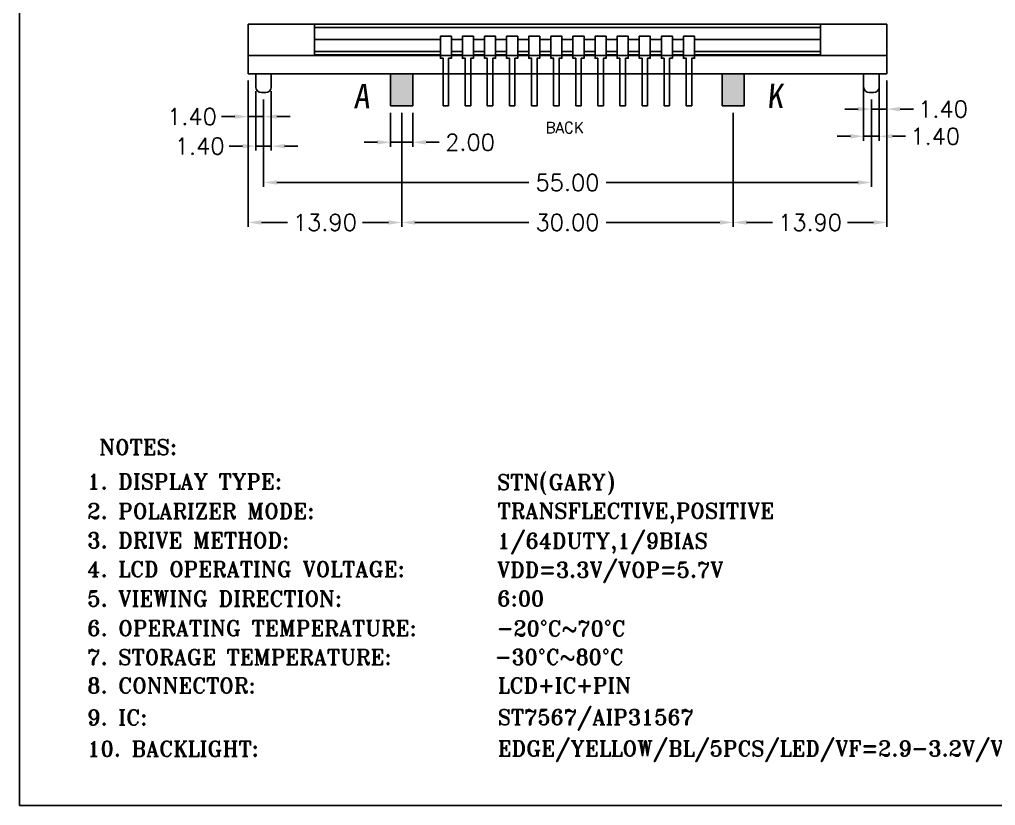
# Model space of a CAD drawing. Header units: millimetres. Extents: x 649 to 1175, y 120 to 338.
# Drawn here: x 972.3 to 1060.6, y 119.6 to 190.8 of the extents above; entities that cross this region are included whole.
import ezdxf
from ezdxf.enums import TextEntityAlignment as Align

# ---------------------------------------------------------------- set-up
doc = ezdxf.new("R2010")
doc.units = ezdxf.units.MM
doc.header["$LTSCALE"] = 0.25
doc.header["$MEASUREMENT"] = 0
for name, color, linetype in [('D', 4, 'Continuous'), ('K', 92, 'Continuous'), ('LCD', 7, 'Continuous'), ('Led', 2, 'Continuous')]:
    doc.layers.add(name, color=color, linetype=linetype)
doc.styles.add('ROMANS', font='romans.shx')
doc.styles.add('ROMANT', font='ROMANT.shx', dxfattribs={"height": 5})
doc.styles.add('style1', font='simfang.ttf', dxfattribs={"oblique": 5})
doc.dimstyles.new('ISO-25-1', dxfattribs={"dimtxt": 1.5, "dimasz": 1.2, "dimexe": 0.4, "dimexo": 0.625, "dimgap": 0.5, "dimtad": 0, "dimzin": 1, "dimdsep": 46, "dimtxsty": 'ROMANS', "dimcen": 2.5, "dimclrd": 4, "dimclre": 4, "dimclrt": 4, "dimadec": 0, "dimazin": 0, "dimtfac": 1, "dimtmove": 0, "dimatfit": 3, "dimfxl": 0, "dimlwe": -1, "dimarcsym": 0})

# ---------------------------------------------------------------- blocks, each defined once
blk = doc.blocks.new('*D16')
at = {"layer": 'D', "color": 4}
for p, q in [((1005.921, 182.321), (1005.921, 179.243)), ((1007.921, 182.321), (1007.921, 179.243))]:
    blk.add_line(p, q, dxfattribs=at)
at = {"layer": 'D', "color": 4, "lineweight": -2}
for p, q in [((1004.721, 179.643), (1003.521, 179.643)), ((1005.921, 179.643), (1007.921, 179.643)), ((1009.121, 179.643), (1010.321, 179.643))]:
    blk.add_line(p, q, dxfattribs=at)
at = {"layer": 'D', "color": 4}
for points in [[(1004.721, 179.843), (1004.721, 179.443), (1005.921, 179.643)], [(1009.121, 179.843), (1009.121, 179.443), (1007.921, 179.643)]]:
    blk.add_solid(points, dxfattribs=at)
at = {"layer": 'Defpoints', "color": 0}
for p in [(1005.921, 182.946), (1007.921, 182.946), (1007.921, 179.643)]:
    blk.add_point(p, dxfattribs=at)
at = {"layer": 'D', "color": 4, "insert": (1013.107, 179.643), "char_height": 1.5, "attachment_point": 5, "style": 'ROMANS'}
blk.add_mtext('2.00', dxfattribs=at)
blk = doc.blocks.new('*D17')
at = {"layer": 'D', "color": 4}
for p, q in [((1006.921, 182.321), (1006.921, 171.986)), ((1036.921, 182.321), (1036.921, 171.986))]:
    blk.add_line(p, q, dxfattribs=at)
at = {"layer": 'D', "color": 4, "lineweight": -2}
for p, q in [((1008.121, 172.386), (1018.421, 172.386)), ((1035.721, 172.386), (1025.421, 172.386))]:
    blk.add_line(p, q, dxfattribs=at)
at = {"layer": 'D', "color": 4}
for points in [[(1008.121, 172.586), (1008.121, 172.186), (1006.921, 172.386)], [(1035.721, 172.586), (1035.721, 172.186), (1036.921, 172.386)]]:
    blk.add_solid(points, dxfattribs=at)
at = {"layer": 'Defpoints', "color": 0}
for p in [(1006.921, 182.946), (1036.921, 182.946), (1036.921, 172.386)]:
    blk.add_point(p, dxfattribs=at)
at = {"layer": 'D', "color": 4, "insert": (1021.921, 172.386), "char_height": 1.5, "attachment_point": 5, "style": 'ROMANS'}
blk.add_mtext('30.00', dxfattribs=at)
blk = doc.blocks.new('*D18')
at = {"layer": 'D', "color": 4}
for p, q in [((993.021, 185.221), (993.021, 171.986)), ((1006.921, 173.011), (1006.921, 172.786))]:
    blk.add_line(p, q, dxfattribs=at)
at = {"layer": 'D', "color": 4, "lineweight": -2}
for p, q in [((994.221, 172.386), (996.578, 172.386)), ((1005.721, 172.386), (1003.364, 172.386))]:
    blk.add_line(p, q, dxfattribs=at)
at = {"layer": 'D', "color": 4}
for points in [[(994.221, 172.586), (994.221, 172.186), (993.021, 172.386)], [(1005.721, 172.586), (1005.721, 172.186), (1006.921, 172.386)]]:
    blk.add_solid(points, dxfattribs=at)
at = {"layer": 'Defpoints', "color": 0}
for p in [(993.021, 185.846), (993.021, 172.386), (1006.921, 172.386)]:
    blk.add_point(p, dxfattribs=at)
at = {"layer": 'D', "color": 4, "insert": (999.971, 172.386), "char_height": 1.5, "attachment_point": 5, "style": 'ROMANS'}
blk.add_mtext('13.90', dxfattribs=at)
blk = doc.blocks.new('*D19')
at = {"layer": 'D', "color": 4}
for p, q in [((1050.821, 185.221), (1050.821, 171.986)), ((1036.921, 173.011), (1036.921, 172.786))]:
    blk.add_line(p, q, dxfattribs=at)
at = {"layer": 'D', "color": 4, "lineweight": -2}
for p, q in [((1038.121, 172.386), (1040.478, 172.386)), ((1049.621, 172.386), (1047.264, 172.386))]:
    blk.add_line(p, q, dxfattribs=at)
at = {"layer": 'D', "color": 4}
for points in [[(1038.121, 172.586), (1038.121, 172.186), (1036.921, 172.386)], [(1049.621, 172.586), (1049.621, 172.186), (1050.821, 172.386)]]:
    blk.add_solid(points, dxfattribs=at)
at = {"layer": 'Defpoints', "color": 0}
for p in [(1050.821, 185.846), (1036.921, 172.386), (1050.821, 172.386)]:
    blk.add_point(p, dxfattribs=at)
at = {"layer": 'D', "color": 4, "insert": (1043.871, 172.386), "char_height": 1.5, "attachment_point": 5, "style": 'ROMANS'}
blk.add_mtext('13.90', dxfattribs=at)
blk = doc.blocks.new('*D20')
at = {"layer": 'D', "color": 4}
for p, q in [((1048.721, 184.621), (1048.721, 179.785)), ((1050.121, 184.621), (1050.121, 179.785))]:
    blk.add_line(p, q, dxfattribs=at)
at = {"layer": 'D', "color": 4, "lineweight": -2}
for p, q in [((1047.521, 180.185), (1046.321, 180.185)), ((1048.721, 180.185), (1050.121, 180.185)), ((1051.321, 180.185), (1052.521, 180.185))]:
    blk.add_line(p, q, dxfattribs=at)
at = {"layer": 'D', "color": 4}
for points in [[(1047.521, 180.385), (1047.521, 179.985), (1048.721, 180.185)], [(1051.321, 180.385), (1051.321, 179.985), (1050.121, 180.185)]]:
    blk.add_solid(points, dxfattribs=at)
at = {"layer": 'Defpoints', "color": 0}
for p in [(1048.721, 185.246), (1050.121, 185.246), (1050.121, 180.185)]:
    blk.add_point(p, dxfattribs=at)
at = {"layer": 'D', "color": 4, "insert": (1055.2, 180.185), "char_height": 1.5, "attachment_point": 5, "style": 'ROMANS'}
blk.add_mtext('1.40', dxfattribs=at)
blk = doc.blocks.new('*D21')
at = {"layer": 'D', "color": 4}
for p, q in [((1050.821, 185.221), (1050.821, 182.244)), ((1049.421, 183.521), (1049.421, 182.244))]:
    blk.add_line(p, q, dxfattribs=at)
at = {"layer": 'D', "color": 4, "lineweight": -2}
for p, q in [((1048.221, 182.644), (1047.021, 182.644)), ((1049.421, 182.644), (1050.821, 182.644)), ((1052.021, 182.644), (1053.221, 182.644))]:
    blk.add_line(p, q, dxfattribs=at)
at = {"layer": 'D', "color": 4}
for points in [[(1048.221, 182.844), (1048.221, 182.444), (1049.421, 182.644)], [(1052.021, 182.844), (1052.021, 182.444), (1050.821, 182.644)]]:
    blk.add_solid(points, dxfattribs=at)
at = {"layer": 'Defpoints', "color": 0}
for p in [(1050.821, 185.846), (1049.421, 184.146), (1050.821, 182.644)]:
    blk.add_point(p, dxfattribs=at)
at = {"layer": 'D', "color": 4, "insert": (1055.9, 182.644), "char_height": 1.5, "attachment_point": 5, "style": 'ROMANS'}
blk.add_mtext('1.40', dxfattribs=at)
blk = doc.blocks.new('*D22')
at = {"layer": 'D', "color": 4}
for p, q in [((994.421, 183.521), (994.421, 175.603)), ((1049.421, 183.521), (1049.421, 175.603))]:
    blk.add_line(p, q, dxfattribs=at)
at = {"layer": 'D', "color": 4, "lineweight": -2}
for p, q in [((995.621, 176.003), (1018.421, 176.003)), ((1048.221, 176.003), (1025.421, 176.003))]:
    blk.add_line(p, q, dxfattribs=at)
at = {"layer": 'D', "color": 4}
for points in [[(995.621, 176.203), (995.621, 175.803), (994.421, 176.003)], [(1048.221, 176.203), (1048.221, 175.803), (1049.421, 176.003)]]:
    blk.add_solid(points, dxfattribs=at)
at = {"layer": 'Defpoints', "color": 0}
for p in [(994.421, 184.146), (1049.421, 184.146), (994.421, 176.003)]:
    blk.add_point(p, dxfattribs=at)
at = {"layer": 'D', "color": 4, "insert": (1021.921, 176.003), "char_height": 1.5, "attachment_point": 5, "style": 'ROMANS'}
blk.add_mtext('55.00', dxfattribs=at)
blk = doc.blocks.new('*D23')
at = {"layer": 'D', "color": 4}
for p, q in [((993.021, 183.521), (993.021, 181.567)), ((994.421, 183.521), (994.421, 181.567))]:
    blk.add_line(p, q, dxfattribs=at)
at = {"layer": 'D', "color": 4, "lineweight": -2}
for p, q in [((991.821, 181.967), (990.621, 181.967)), ((994.421, 181.967), (993.021, 181.967)), ((995.621, 181.967), (996.821, 181.967))]:
    blk.add_line(p, q, dxfattribs=at)
at = {"layer": 'D', "color": 4}
for points in [[(991.821, 182.167), (991.821, 181.767), (993.021, 181.967)], [(995.621, 182.167), (995.621, 181.767), (994.421, 181.967)]]:
    blk.add_solid(points, dxfattribs=at)
at = {"layer": 'Defpoints', "color": 0}
for p in [(993.021, 184.146), (994.421, 184.146), (993.021, 181.967)]:
    blk.add_point(p, dxfattribs=at)
at = {"layer": 'D', "color": 4, "insert": (987.943, 181.967), "char_height": 1.5, "attachment_point": 5, "style": 'ROMANS'}
blk.add_mtext('1.40', dxfattribs=at)
blk = doc.blocks.new('*D24')
at = {"layer": 'D', "color": 4}
for p, q in [((993.721, 184.259), (993.721, 178.894)), ((995.121, 184.259), (995.121, 178.894))]:
    blk.add_line(p, q, dxfattribs=at)
at = {"layer": 'D', "color": 4, "lineweight": -2}
for p, q in [((992.521, 179.294), (991.321, 179.294)), ((995.121, 179.294), (993.721, 179.294)), ((996.321, 179.294), (997.521, 179.294))]:
    blk.add_line(p, q, dxfattribs=at)
at = {"layer": 'D', "color": 4}
for points in [[(992.521, 179.494), (992.521, 179.094), (993.721, 179.294)], [(996.321, 179.494), (996.321, 179.094), (995.121, 179.294)]]:
    blk.add_solid(points, dxfattribs=at)
at = {"layer": 'Defpoints', "color": 0}
for p in [(993.721, 184.884), (995.121, 184.884), (993.721, 179.294)]:
    blk.add_point(p, dxfattribs=at)
at = {"layer": 'D', "color": 4, "insert": (988.643, 179.294), "char_height": 1.5, "attachment_point": 5, "style": 'ROMANS'}
blk.add_mtext('1.40', dxfattribs=at)

msp = doc.modelspace()

# ---------------------------------------------------------------- hatches: boundary and pattern name
at = {"layer": 'Led'}
h = msp.add_hatch(color=1, dxfattribs=at)
h.dxf.hatch_style = 1
h.paths.add_polyline_path([(1007.921, 185.846), (1005.921, 185.846), (1005.921, 182.946), (1007.921, 182.946)])
h.paths.add_polyline_path([(1037.921, 185.846), (1035.921, 185.846), (1035.921, 182.946), (1037.921, 182.946)])

# ---------------------------------------------------------------- linework, layer by layer
at = {"layer": 'K', "color": 4}
msp.add_lwpolyline([(1174.939, 262.121), (972.339, 262.121), (972.339, 119.624), (1174.939, 119.624)], close=True, dxfattribs=at)
at = {"layer": 'LCD'}
for p, q in [((999.021, 190.346), (1044.821, 190.346)), ((999.021, 190.046), (1044.821, 190.046)), ((999.021, 188.946), (1010.417, 188.946)), ((1011.417, 188.946), (1012.417, 188.946)), ((1013.417, 188.946), (1014.417, 188.946)), ((1015.417, 188.946), (1016.417, 188.946)), ((1017.417, 188.946), (1018.417, 188.946)), ((1019.417, 188.946), (1020.417, 188.946)), ((1021.417, 188.946), (1022.417, 188.946)), ((1023.417, 188.946), (1024.417, 188.946)), ((1025.417, 188.946), (1026.417, 188.946)), ((1027.417, 188.946), (1028.417, 188.946)), ((1029.417, 188.946), (1030.417, 188.946)), ((1031.417, 188.946), (1032.417, 188.946)), ((1033.417, 188.946), (1044.821, 188.946)), ((999.021, 187.846), (1010.417, 187.846)), ((999.021, 187.546), (1010.417, 187.546)), ((1011.417, 187.846), (1012.417, 187.846)), ((1011.417, 187.546), (1012.417, 187.546)), ((1013.417, 187.846), (1014.417, 187.846)), ((1013.417, 187.546), (1014.417, 187.546)), ((1015.417, 187.846), (1016.417, 187.846)), ((1015.417, 187.546), (1016.417, 187.546)), ((1017.417, 187.846), (1018.417, 187.846)), ((1017.417, 187.546), (1018.417, 187.546)), ((1019.417, 187.846), (1020.417, 187.846)), ((1019.417, 187.546), (1020.417, 187.546)), ((1021.417, 187.846), (1022.417, 187.846)), ((1021.417, 187.546), (1022.417, 187.546)), ((1023.417, 187.846), (1024.417, 187.846)), ((1023.417, 187.546), (1024.417, 187.546)), ((1025.417, 187.846), (1026.417, 187.846)), ((1025.417, 187.546), (1026.417, 187.546)), ((1027.417, 187.846), (1028.417, 187.846)), ((1027.417, 187.546), (1028.417, 187.546)), ((1029.417, 187.846), (1030.417, 187.846)), ((1029.417, 187.546), (1030.417, 187.546)), ((1031.417, 187.846), (1032.417, 187.846)), ((1031.417, 187.546), (1032.417, 187.546)), ((1033.417, 187.846), (1044.821, 187.846)), ((1044.821, 187.546), (1033.417, 187.546)), ((1010.667, 185.846), (1010.667, 182.946)), ((1011.167, 182.946), (1011.167, 185.846)), ((1012.667, 185.846), (1012.667, 182.946)), ((1013.167, 182.946), (1013.167, 185.846)), ((1014.667, 185.846), (1014.667, 182.946)), ((1015.167, 182.946), (1015.167, 185.846)), ((1016.667, 185.846), (1016.667, 182.946)), ((1017.167, 182.946), (1017.167, 185.846)), ((1018.667, 185.846), (1018.667, 182.946)), ((1019.167, 182.946), (1019.167, 185.846)), ((1020.667, 185.846), (1020.667, 182.946)), ((1021.167, 182.946), (1021.167, 185.846)), ((1022.667, 185.846), (1022.667, 182.946)), ((1023.167, 182.946), (1023.167, 185.846)), ((1024.667, 185.846), (1024.667, 182.946)), ((1025.167, 182.946), (1025.167, 185.846)), ((1026.667, 185.846), (1026.667, 182.946)), ((1027.167, 182.946), (1027.167, 185.846)), ((1028.667, 185.846), (1028.667, 182.946)), ((1029.167, 182.946), (1029.167, 185.846)), ((1030.667, 185.846), (1030.667, 182.946)), ((1031.167, 182.946), (1031.167, 185.846)), ((1032.667, 185.846), (1032.667, 182.946)), ((1033.167, 182.946), (1033.167, 185.846)), ((1011.167, 182.946), (1010.667, 182.946)), ((1013.167, 182.946), (1012.667, 182.946)), ((1015.167, 182.946), (1014.667, 182.946)), ((1017.167, 182.946), (1016.667, 182.946)), ((1019.167, 182.946), (1018.667, 182.946)), ((1021.167, 182.946), (1020.667, 182.946)), ((1023.167, 182.946), (1022.667, 182.946)), ((1025.167, 182.946), (1024.667, 182.946)), ((1027.167, 182.946), (1026.667, 182.946)), ((1029.167, 182.946), (1028.667, 182.946)), ((1031.167, 182.946), (1030.667, 182.946)), ((1033.167, 182.946), (1032.667, 182.946))]:
    msp.add_line(p, q, dxfattribs=at)
for points in [[(1011.167, 185.846), (1011.167, 187.246), (1011.417, 187.246), (1011.417, 189.246), (1010.417, 189.246), (1010.417, 187.246), (1010.667, 187.246), (1010.667, 185.846)], [(1013.167, 185.846), (1013.167, 187.246), (1013.417, 187.246), (1013.417, 189.246), (1012.417, 189.246), (1012.417, 187.246), (1012.667, 187.246), (1012.667, 185.846)], [(1015.167, 185.846), (1015.167, 187.246), (1015.417, 187.246), (1015.417, 189.246), (1014.417, 189.246), (1014.417, 187.246), (1014.667, 187.246), (1014.667, 185.846)], [(1017.167, 185.846), (1017.167, 187.246), (1017.417, 187.246), (1017.417, 189.246), (1016.417, 189.246), (1016.417, 187.246), (1016.667, 187.246), (1016.667, 185.846)], [(1019.167, 185.846), (1019.167, 187.246), (1019.417, 187.246), (1019.417, 189.246), (1018.417, 189.246), (1018.417, 187.246), (1018.667, 187.246), (1018.667, 185.846)], [(1021.167, 185.846), (1021.167, 187.246), (1021.417, 187.246), (1021.417, 189.246), (1020.417, 189.246), (1020.417, 187.246), (1020.667, 187.246), (1020.667, 185.846)], [(1023.167, 185.846), (1023.167, 187.246), (1023.417, 187.246), (1023.417, 189.246), (1022.417, 189.246), (1022.417, 187.246), (1022.667, 187.246), (1022.667, 185.846)], [(1025.167, 185.846), (1025.167, 187.246), (1025.417, 187.246), (1025.417, 189.246), (1024.417, 189.246), (1024.417, 187.246), (1024.667, 187.246), (1024.667, 185.846)], [(1027.167, 185.846), (1027.167, 187.246), (1027.417, 187.246), (1027.417, 189.246), (1026.417, 189.246), (1026.417, 187.246), (1026.667, 187.246), (1026.667, 185.846)], [(1029.167, 185.846), (1029.167, 187.246), (1029.417, 187.246), (1029.417, 189.246), (1028.417, 189.246), (1028.417, 187.246), (1028.667, 187.246), (1028.667, 185.846)], [(1031.167, 185.846), (1031.167, 187.246), (1031.417, 187.246), (1031.417, 189.246), (1030.417, 189.246), (1030.417, 187.246), (1030.667, 187.246), (1030.667, 185.846)], [(1033.167, 185.846), (1033.167, 187.246), (1033.417, 187.246), (1033.417, 189.246), (1032.417, 189.246), (1032.417, 187.246), (1032.667, 187.246), (1032.667, 185.846)]]:
    msp.add_lwpolyline(points, dxfattribs=at)
at = {"layer": 'Led'}
for p, q in [((993.021, 190.346), (993.021, 185.846)), ((993.021, 190.346), (999.021, 190.346)), ((999.021, 190.346), (1044.821, 190.346)), ((999.021, 190.346), (999.021, 187.496)), ((1044.821, 190.346), (1044.821, 187.496)), ((1050.821, 190.346), (1044.821, 190.346)), ((1050.821, 185.846), (1050.821, 190.346)), ((993.021, 187.496), (1050.821, 187.496)), ((993.021, 185.846), (1050.821, 185.846)), ((993.721, 185.846), (993.721, 184.646)), ((993.721, 185.846), (995.121, 185.846)), ((995.121, 185.846), (995.121, 184.646)), ((1048.721, 185.846), (1048.721, 184.646)), ((1048.721, 185.846), (1050.121, 185.846)), ((1050.121, 185.846), (1050.121, 184.646)), ((994.221, 184.146), (994.621, 184.146)), ((1049.221, 184.146), (1049.621, 184.146))]:
    msp.add_line(p, q, dxfattribs=at)
for points in [[(1005.921, 185.846), (1007.921, 185.846), (1007.921, 182.946), (1005.921, 182.946)], [(1035.921, 185.846), (1037.921, 185.846), (1037.921, 182.946), (1035.921, 182.946)]]:
    msp.add_lwpolyline(points, close=True, dxfattribs=at)
for centre, start, end in [((994.221, 184.646), 180, 270), ((994.621, 184.646), 270, 360), ((1049.221, 184.646), 180, 270), ((1049.621, 184.646), 270, 360)]:
    msp.add_arc(centre, 0.5, start, end, dxfattribs=at)

# ---------------------------------------------------------------- texts
at = {"layer": 'D', "color": 4, "style": 'ROMANS'}
msp.add_text('BACK', height=1, dxfattribs=at).set_placement((1021.666, 180.976), align=Align.MIDDLE)
at = {"layer": 'D', "color": 4, "style": 'ROMANT'}
for s, height, p in [('NOTES:', 1.3938, (979.549, 151.361)), ('  1. DISPLAY TYPE:', 1.39381, (976.56, 148.242)), ('  2. POLARIZER MODE:', 1.39381, (976.56, 145.574)), ('  3. DRIVE METHOD:', 1.39381, (976.56, 142.925)), ('  4. LCD OPERATING VOLTAGE:', 1.39381, (976.56, 140.31)), ('  5. VIEWING DIRECTION:', 1.39381, (976.56, 137.647)), ('  6. OPERATING TEMPERATURE:', 1.39381, (976.56, 134.964)), ('  7. STORAGE TEMPERATURE:', 1.39381, (976.56, 132.357)), ('  8. CONNECTOR:', 1.39381, (976.56, 129.777)), ('  9. IC:', 1.3938, (976.56, 126.889)), ('  10. BACKLIGHT:  ', 1.39381, (976.56, 124.06))]:
    msp.add_text(s, height=height, dxfattribs=at).set_placement(p)
for tag, p, s, height in [('STN(GARY)', (1015.547, 148.188), 'STN(GARY)', 1.3938), ('TRANSFLECTIVE,POSITIVE', (1015.595, 145.594), 'TRANSFLECTIVE,POSITIVE', 1.39381), ('1/64DUTY,1/9BIAS', (1015.565, 142.871), '1/33DUTY,1/7BIAS', 1.39381), ('VDD=3.3V/VOP=5.7V', (1015.547, 140.256), '5.7V', 1.3938), ('6:00', (1015.574, 137.65), '6:00', 1.3938), ('-20%%DC~70%%DC', (1015.531, 134.955), '0%%DC~50%%DC', 1.39381), ('-30%%DC~80%%DC', (1015.355, 132.365), '-10%%DC~60%%DC', 1.39381), ('LCD+IC+PIN', (1015.614, 129.797), 'TAB', 1.3938), ('ST7567/AIP31567', (1015.614, 126.908), 'TAB', 1.3938), ('EDGE/YELLOW/BL/5PCS/LED/VF=2.9-3.2V/VI=100MA', (1015.614, 124.079), 'Edge/YELLOW/BL/5PCS/LED/VI=100MA', 1.39381)]:
    msp.add_attdef(tag, p, s, height=height, dxfattribs=at)
at = {"layer": 'Led', "color": 4, "style": 'style1', "oblique": 5}
for s, p in [('A', (1002.553, 182.72)), ('K', (1039.961, 182.74))]:
    msp.add_text(s, height=2.198, dxfattribs=at).set_placement(p)

# ---------------------------------------------------------------- dimensions: what is measured, and where the dimension line sits
at = {"layer": 'D'}
for base, p1, p2, picture, middle in [((993.021, 172.386), (1006.921, 172.386), (993.021, 185.846), '*D18', (999.971, 172.386)), ((1050.821, 172.386), (1036.921, 172.386), (1050.821, 185.846), '*D19', (1043.871, 172.386)), ((1050.821, 182.644), (1049.421, 184.146), (1050.821, 185.846), '*D21', (1055.9, 182.644)), ((993.721, 179.294), (995.121, 184.884), (993.721, 184.884), '*D24', (988.643, 179.294)), ((1050.121, 180.185), (1048.721, 185.246), (1050.121, 185.246), '*D20', (1055.2, 180.185)), ((993.021, 181.967), (994.421, 184.146), (993.021, 184.146), '*D23', (987.943, 181.967)), ((994.421, 176.003), (1049.421, 184.146), (994.421, 184.146), '*D22', (1021.921, 176.003)), ((1007.921, 179.643), (1005.921, 182.946), (1007.921, 182.946), '*D16', (1013.107, 179.643)), ((1036.921, 172.386), (1006.921, 182.946), (1036.921, 182.946), '*D17', (1021.921, 172.386))]:
    dim = msp.add_linear_dim(base=base, p1=p1, p2=p2, dimstyle='ISO-25-1', dxfattribs=at)
    dim.commit()
    dim.dimension.update_dxf_attribs({"geometry": picture, "text_midpoint": middle})

doc.saveas('drawing.dxf')
